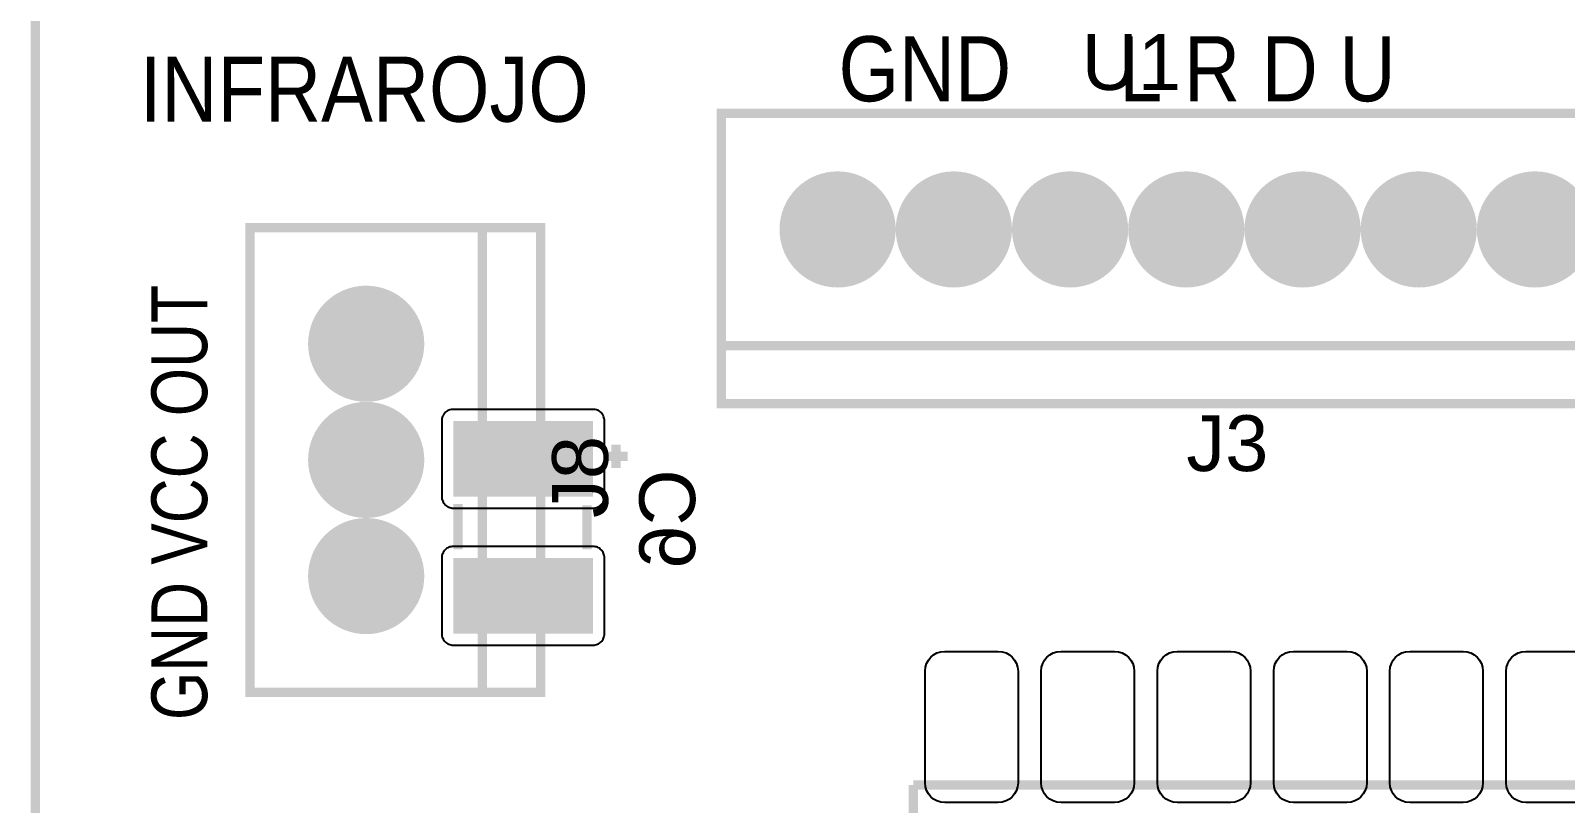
# Model space of a CAD drawing. Header units: inches. Extents: x 15 to 148, y 10 to 111.
# Drawn here: x 128.444 to 130.984, y 100.181 to 101.461 of the extents above; entities that cross this region are included whole.
import ezdxf

# ---------------------------------------------------------------- set-up
doc = ezdxf.new("R2010")
doc.units = ezdxf.units.IN
doc.header["$MEASUREMENT"] = 0
doc.layers.add('BLK_12AWG', color=7, linetype='Continuous')

# ---------------------------------------------------------------- blocks, each defined once
blk = doc.blocks.new('RPAD')
blk.add_trace([(-0.5, -0.5), (-0.5, 0.5), (0.5, -0.5), (0.5, 0.5)])
blk = doc.blocks.new('EPAD')
at = {"const_width": 0.5}
blk.add_lwpolyline([(-0.25, 0, 1), (0.25, 0, 1)], format="xyb", close=True, dxfattribs=at)
blk = doc.blocks.new('CEGHHMI')
at = {"const_width": 0.008}
for points in [[(116.8256, 102.1279), (124.6606, 102.1279), (124.6606, 106.2617), (116.8256, 106.2617), (116.8256, 102.1279)], [(116.8256, 102.1279), (124.6606, 102.1279), (124.6606, 106.2617), (116.8256, 106.2617), (116.8256, 102.1279)], [(116.8256, 102.1279), (124.6606, 102.1279), (124.6606, 106.2617), (116.8256, 106.2617), (116.8256, 102.1279)], [(117.4159, 104.1313), (118.3159, 104.1313), (118.3159, 104.3813), (117.4159, 104.3813), (117.4159, 104.1313)], [(117.4159, 104.1313), (118.3159, 104.1313), (118.3159, 104.3813), (117.4159, 104.3813), (117.4159, 104.1313)], [(117.4159, 104.1313), (118.3159, 104.1313), (118.3159, 104.3813), (117.4159, 104.3813), (117.4159, 104.1313)], [(117.0103, 103.8829), (117.2603, 103.8829), (117.2603, 104.2829), (117.0103, 104.2829), (117.0103, 103.8829)], [(117.0103, 103.8829), (117.2603, 103.8829), (117.2603, 104.2829), (117.0103, 104.2829), (117.0103, 103.8829)], [(117.0103, 103.8829), (117.2603, 103.8829), (117.2603, 104.2829), (117.0103, 104.2829), (117.0103, 103.8829)], [(117.2103, 104.2829), (117.2103, 103.8829)], [(117.2103, 104.2829), (117.2103, 103.8829)], [(117.2103, 104.2829), (117.2103, 103.8829)], [(118.3159, 104.1813), (117.4159, 104.1813)], [(118.3159, 104.1813), (117.4159, 104.1813)], [(118.3159, 104.1813), (117.4159, 104.1813)], [(117.3253, 104.0759), (117.3253, 104.0959)], [(117.3253, 104.0759), (117.3253, 104.0959)], [(117.3253, 104.0759), (117.3253, 104.0959)], [(117.3153, 104.0859), (117.3353, 104.0859)], [(117.3153, 104.0859), (117.3353, 104.0859)], [(117.3153, 104.0859), (117.3353, 104.0859)], [(117.1893, 104.0059), (117.1893, 104.0449)], [(117.1893, 104.0059), (117.1893, 104.0449)], [(117.1893, 104.0059), (117.1893, 104.0449)], [(117.3003, 104.0059), (117.3003, 104.0439)], [(117.3003, 104.0059), (117.3003, 104.0439)], [(117.3003, 104.0059), (117.3003, 104.0439)], [(117.5811, 103.653), (117.5811, 103.803)], [(117.5811, 103.803), (119.5811, 103.803)], [(117.5811, 103.653), (117.5811, 103.803)], [(117.5811, 103.803), (119.5811, 103.803)], [(117.5811, 103.653), (117.5811, 103.803)], [(117.5811, 103.803), (119.5811, 103.803)]]:
    blk.add_lwpolyline(points, dxfattribs=at)
for points in [[(117.3153, 104.0514), (117.3153, 104.1164), (117.3153, 104.1175), (117.3151, 104.1185), (117.3149, 104.1195), (117.3146, 104.1204), (117.3142, 104.1213), (117.3137, 104.1221), (117.3131, 104.1228), (117.3125, 104.1236), (117.3117, 104.1242), (117.311, 104.1248), (117.3102, 104.1253), (117.3093, 104.1257), (117.3084, 104.126), (117.3074, 104.1262), (117.3064, 104.1264), (117.3053, 104.1264), (117.1853, 104.1264), (117.1843, 104.1264), (117.1833, 104.1262), (117.1823, 104.126), (117.1814, 104.1257), (117.1805, 104.1253), (117.1797, 104.1248), (117.1789, 104.1242), (117.1782, 104.1236), (117.1776, 104.1228), (117.177, 104.1221), (117.1765, 104.1213), (117.1761, 104.1204), (117.1758, 104.1195), (117.1755, 104.1185), (117.1754, 104.1175), (117.1753, 104.1164), (117.1753, 104.0514), (117.1754, 104.0504), (117.1755, 104.0494), (117.1758, 104.0484), (117.1761, 104.0475), (117.1765, 104.0466), (117.177, 104.0458), (117.1776, 104.045), (117.1782, 104.0443), (117.1789, 104.0437), (117.1797, 104.0431), (117.1805, 104.0426), (117.1814, 104.0422), (117.1823, 104.0419), (117.1833, 104.0416), (117.1843, 104.0415), (117.1853, 104.0414), (117.3053, 104.0414), (117.3064, 104.0415), (117.3074, 104.0416), (117.3084, 104.0419), (117.3093, 104.0422), (117.3102, 104.0426), (117.311, 104.0431), (117.3117, 104.0437), (117.3125, 104.0443), (117.3131, 104.045), (117.3137, 104.0458), (117.3142, 104.0466), (117.3146, 104.0475), (117.3149, 104.0484), (117.3151, 104.0494), (117.3153, 104.0504), (117.3153, 104.0514)], [(117.3153, 103.9334), (117.3153, 103.9984), (117.3153, 103.9995), (117.3151, 104.0005), (117.3149, 104.0015), (117.3146, 104.0024), (117.3142, 104.0033), (117.3137, 104.0041), (117.3131, 104.0048), (117.3125, 104.0056), (117.3117, 104.0062), (117.311, 104.0068), (117.3102, 104.0073), (117.3093, 104.0077), (117.3084, 104.008), (117.3074, 104.0082), (117.3064, 104.0084), (117.3053, 104.0084), (117.1853, 104.0084), (117.1843, 104.0084), (117.1833, 104.0082), (117.1823, 104.008), (117.1814, 104.0077), (117.1805, 104.0073), (117.1797, 104.0068), (117.1789, 104.0062), (117.1782, 104.0056), (117.1776, 104.0048), (117.177, 104.0041), (117.1765, 104.0033), (117.1761, 104.0024), (117.1758, 104.0015), (117.1755, 104.0005), (117.1754, 103.9995), (117.1753, 103.9984), (117.1753, 103.9334), (117.1754, 103.9324), (117.1755, 103.9314), (117.1758, 103.9304), (117.1761, 103.9295), (117.1765, 103.9286), (117.177, 103.9278), (117.1776, 103.927), (117.1782, 103.9263), (117.1789, 103.9257), (117.1797, 103.9251), (117.1805, 103.9246), (117.1814, 103.9242), (117.1823, 103.9239), (117.1833, 103.9236), (117.1843, 103.9235), (117.1853, 103.9234), (117.3053, 103.9234), (117.3064, 103.9235), (117.3074, 103.9236), (117.3084, 103.9239), (117.3093, 103.9242), (117.3102, 103.9246), (117.311, 103.9251), (117.3117, 103.9257), (117.3125, 103.9263), (117.3131, 103.927), (117.3137, 103.9278), (117.3142, 103.9286), (117.3146, 103.9295), (117.3149, 103.9304), (117.3151, 103.9314), (117.3153, 103.9324), (117.3153, 103.9334)], [(117.6541, 103.788), (117.6081, 103.788), (117.6046, 103.7884), (117.6014, 103.7893), (117.5985, 103.7909), (117.596, 103.7929), (117.594, 103.7955), (117.5924, 103.7983), (117.5914, 103.8016), (117.5911, 103.805), (117.5911, 103.901), (117.5914, 103.9045), (117.5924, 103.9077), (117.594, 103.9106), (117.596, 103.9131), (117.5985, 103.9152), (117.6014, 103.9167), (117.6046, 103.9177), (117.6081, 103.918), (117.6541, 103.918), (117.6576, 103.9177), (117.6608, 103.9167), (117.6637, 103.9152), (117.6662, 103.9131), (117.6682, 103.9106), (117.6698, 103.9077), (117.6708, 103.9045), (117.6711, 103.901), (117.6711, 103.805), (117.6708, 103.8016), (117.6698, 103.7983), (117.6682, 103.7955), (117.6662, 103.7929), (117.6637, 103.7909), (117.6608, 103.7893), (117.6576, 103.7884), (117.6541, 103.788)], [(117.7541, 103.788), (117.7081, 103.788), (117.7046, 103.7884), (117.7014, 103.7893), (117.6985, 103.7909), (117.696, 103.7929), (117.694, 103.7955), (117.6924, 103.7983), (117.6914, 103.8016), (117.6911, 103.805), (117.6911, 103.901), (117.6914, 103.9045), (117.6924, 103.9077), (117.694, 103.9106), (117.696, 103.9131), (117.6985, 103.9152), (117.7014, 103.9167), (117.7046, 103.9177), (117.7081, 103.918), (117.7541, 103.918), (117.7576, 103.9177), (117.7608, 103.9167), (117.7637, 103.9152), (117.7662, 103.9131), (117.7682, 103.9106), (117.7698, 103.9077), (117.7708, 103.9045), (117.7711, 103.901), (117.7711, 103.805), (117.7708, 103.8016), (117.7698, 103.7983), (117.7682, 103.7955), (117.7662, 103.7929), (117.7637, 103.7909), (117.7608, 103.7893), (117.7576, 103.7884), (117.7541, 103.788)], [(117.8541, 103.788), (117.8081, 103.788), (117.8046, 103.7884), (117.8014, 103.7893), (117.7985, 103.7909), (117.796, 103.7929), (117.794, 103.7955), (117.7924, 103.7983), (117.7914, 103.8016), (117.7911, 103.805), (117.7911, 103.901), (117.7914, 103.9045), (117.7924, 103.9077), (117.794, 103.9106), (117.796, 103.9131), (117.7985, 103.9152), (117.8014, 103.9167), (117.8046, 103.9177), (117.8081, 103.918), (117.8541, 103.918), (117.8576, 103.9177), (117.8608, 103.9167), (117.8637, 103.9152), (117.8662, 103.9131), (117.8682, 103.9106), (117.8698, 103.9077), (117.8708, 103.9045), (117.8711, 103.901), (117.8711, 103.805), (117.8708, 103.8016), (117.8698, 103.7983), (117.8682, 103.7955), (117.8662, 103.7929), (117.8637, 103.7909), (117.8608, 103.7893), (117.8576, 103.7884), (117.8541, 103.788)], [(117.9541, 103.788), (117.9081, 103.788), (117.9046, 103.7884), (117.9014, 103.7893), (117.8985, 103.7909), (117.896, 103.7929), (117.894, 103.7955), (117.8924, 103.7983), (117.8914, 103.8016), (117.8911, 103.805), (117.8911, 103.901), (117.8914, 103.9045), (117.8924, 103.9077), (117.894, 103.9106), (117.896, 103.9131), (117.8985, 103.9152), (117.9014, 103.9167), (117.9046, 103.9177), (117.9081, 103.918), (117.9541, 103.918), (117.9576, 103.9177), (117.9608, 103.9167), (117.9637, 103.9152), (117.9662, 103.9131), (117.9682, 103.9106), (117.9698, 103.9077), (117.9708, 103.9045), (117.9711, 103.901), (117.9711, 103.805), (117.9708, 103.8016), (117.9698, 103.7983), (117.9682, 103.7955), (117.9662, 103.7929), (117.9637, 103.7909), (117.9608, 103.7893), (117.9576, 103.7884), (117.9541, 103.788)], [(118.0541, 103.788), (118.0081, 103.788), (118.0046, 103.7884), (118.0014, 103.7893), (117.9985, 103.7909), (117.996, 103.7929), (117.994, 103.7955), (117.9924, 103.7983), (117.9914, 103.8016), (117.9911, 103.805), (117.9911, 103.901), (117.9914, 103.9045), (117.9924, 103.9077), (117.994, 103.9106), (117.996, 103.9131), (117.9985, 103.9152), (118.0014, 103.9167), (118.0046, 103.9177), (118.0081, 103.918), (118.0541, 103.918), (118.0576, 103.9177), (118.0608, 103.9167), (118.0637, 103.9152), (118.0662, 103.9131), (118.0682, 103.9106), (118.0698, 103.9077), (118.0708, 103.9045), (118.0711, 103.901), (118.0711, 103.805), (118.0708, 103.8016), (118.0698, 103.7983), (118.0682, 103.7955), (118.0662, 103.7929), (118.0637, 103.7909), (118.0608, 103.7893), (118.0576, 103.7884), (118.0541, 103.788)]]:
    blk.add_lwpolyline(points, close=True)
blk.add_lwpolyline([(118.1541, 103.788), (118.1081, 103.788), (118.1046, 103.7884), (118.1014, 103.7893), (118.0985, 103.7909), (118.096, 103.7929), (118.094, 103.7955), (118.0924, 103.7983), (118.0914, 103.8016), (118.0911, 103.805), (118.0911, 103.901), (118.0914, 103.9045), (118.0924, 103.9077), (118.094, 103.9106), (118.096, 103.9131), (118.0985, 103.9152), (118.1014, 103.9167), (118.1046, 103.9177), (118.1081, 103.918), (118.1541, 103.918)])
at = {"xscale": 0.1, "yscale": 0.1}
for p in [(117.5159, 104.2813), (117.6159, 104.2813), (117.7159, 104.2813), (117.8159, 104.2813), (117.9159, 104.2813), (118.0159, 104.2813), (118.1159, 104.2813), (117.1103, 104.1829), (117.1103, 104.0829), (117.1103, 103.9829)]:
    blk.add_blockref('EPAD', p, dxfattribs=at)
at = {"xscale": 0.065, "yscale": 0.12, "rotation": 270}
for p in [(117.2453, 104.0839), (117.2453, 103.9659)]:
    blk.add_blockref('RPAD', p, dxfattribs=at)
for s, height, width, p in [('GND     L R D U', 0.056, 0.892857, (117.5167, 104.3916)), ('GND     L R D U', 0.056, 0.892857, (117.5167, 104.3916)), ('GND     L R D U', 0.056, 0.892857, (117.5167, 104.3916)), ('U1', 0.048, 1.041667, (117.7259, 104.4014)), ('U1', 0.048, 1.041667, (117.7259, 104.4014)), ('U1', 0.048, 1.041667, (117.7259, 104.4014)), ('INFRAROJO', 0.056, 0.892857, (116.9155, 104.374)), ('INFRAROJO', 0.056, 0.892857, (116.9155, 104.374)), ('INFRAROJO', 0.056, 0.892857, (116.9155, 104.374)), ('J3', 0.048, 1.041667, (117.8159, 104.0733)), ('J3', 0.048, 1.041667, (117.8159, 104.0733)), ('J3', 0.048, 1.041667, (117.8159, 104.0733))]:
    blk.add_text(s, height=height, dxfattribs=dict(width=width)).set_placement(p)
for s, width, p in [('GND VCC OUT', 0.833333, (116.9735, 103.859)), ('GND VCC OUT', 0.833333, (116.9735, 103.859)), ('GND VCC OUT', 0.833333, (116.9735, 103.859)), ('J8', 1.041667, (117.3183, 104.0329)), ('J8', 1.041667, (117.3183, 104.0329)), ('J8', 1.041667, (117.3183, 104.0329))]:
    blk.add_text(s, height=0.048, rotation=90, dxfattribs=dict(width=width)).set_placement(p)
at = {"text_generation_flag": 2, "width": 1.041667}
blk.add_text('C6', height=0.048, rotation=90, dxfattribs=at).set_placement((117.3933, 104.0749))
blk.add_text('C6', height=0.048, rotation=90, dxfattribs=at).set_placement((117.3933, 104.0749))
blk.add_text('C6', height=0.048, rotation=90, dxfattribs=at).set_placement((117.3933, 104.0749))

msp = doc.modelspace()

# ---------------------------------------------------------------- block references
at = {"layer": 'BLK_12AWG', "xscale": 1.92375, "yscale": 1.92375, "zscale": 1.92375}
msp.add_blockref('CEGHHMI', (-96.2915, -99.4795), dxfattribs=at)

doc.saveas('drawing.dxf')
